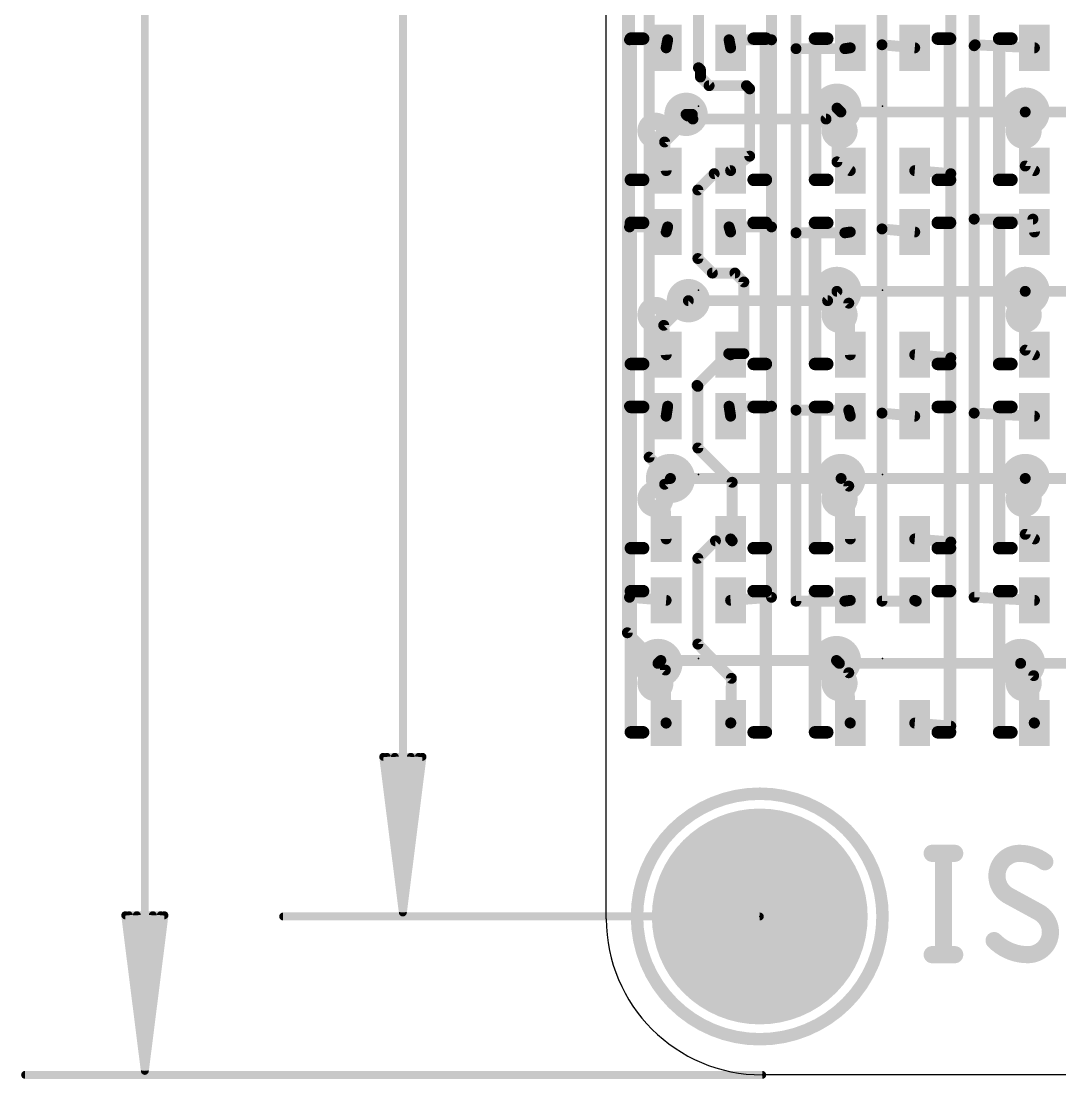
# Model space of a CAD drawing. Extents: x -9.9 to 44.1, y -5.1 to 53.3.
# Drawn here: x -9.53 to 7.39, y -5.15 to 12.08 of the extents above; entities that cross this region are included whole.
import ezdxf

# ---------------------------------------------------------------- set-up
doc = ezdxf.new("R2010")
doc.units = 0
for name, color, linetype in [('1', 12, 'CONTINUOUS'), ('16', 132, 'CONTINUOUS'), ('17', 110, 'CONTINUOUS'), ('18', 110, 'CONTINUOUS'), ('20', 53, 'CONTINUOUS'), ('21', 40, 'CONTINUOUS'), ('23', 40, 'CONTINUOUS'), ('31', 253, 'CONTINUOUS'), ('47', 253, 'CONTINUOUS')]:
    doc.layers.add(name, color=color, linetype=linetype)

# ---------------------------------------------------------------- blocks, each defined once
blk = doc.blocks.new('RECT')
blk.add_solid([(-0.5, -0.5), (0.5, -0.5), (-0.5, 0.5), (0.5, 0.5)])
blk = doc.blocks.new('ROUNDP')
at = {"const_width": 0.5}
blk.add_lwpolyline([(0, -0.25, 1), (0, 0.25, 1), (0, -0.25)], format="xyb", dxfattribs=at)
blk = doc.blocks.new('ROUNDV')
at = {"const_width": 0.5}
blk.add_lwpolyline([(0, -0.25, 1), (0, 0.25, 1), (0, -0.25)], format="xyb", dxfattribs=at)

msp = doc.modelspace()

# ---------------------------------------------------------------- linework, layer by layer
at = {"layer": '1', "const_width": 0.1778}
for points in [[(0.378, 14.702), (0.378, 11.781)], [(2.691, 14.7), (2.691, 11.781)], [(3.0908, 14.6365), (3.0908, 11.6365)], [(4.4917, 14.7), (4.4917, 11.7)], [(5.993, 14.575), (5.993, 11.684)], [(5.612, 12.6), (5.612, 9.6)], [(1.5018, 12.2333), (1.5018, 11.3252)], [(0.378, 11.781), (0.378, 8.733)], [(1, 11.781), (0.378, 11.781)], [(0.975, 11.65), (1, 11.781)], [(2.025, 11.65), (2, 11.781)], [(2, 11.781), (2.691, 11.781)], [(2.691, 11.781), (2.691, 8.733)], [(3.0908, 11.6365), (3.0908, 8.6365)], [(3.8865, 11.6365), (3.0908, 11.6365)], [(3.975, 11.65), (3.8865, 11.6365)], [(4.4917, 11.7), (4.4917, 8.7)], [(5.025, 11.65), (4.4917, 11.7)], [(5.993, 11.684), (6.009, 11.7)], [(5.993, 8.86), (5.993, 11.684)], [(6.009, 11.7), (6.975, 11.65)], [(1.5018, 11.3252), (1.5337, 11.2933)], [(1.5337, 11.2933), (1.5337, 11.1751)], [(1.5337, 11.1751), (1.6751, 11.0337)], [(1.6751, 11.0337), (2.283, 11.0337)], [(2.283, 11.0337), (2.3354, 10.9813)], [(2.3354, 10.9813), (2.3354, 9.8854)], [(3.7576, 10.668), (3.7576, 9.7925)], [(6.825, 9.7251), (6.825, 10.6045)], [(1.4003, 10.5664), (0.95, 10.1161)], [(1.4003, 10.5664), (1.2988, 10.5664)], [(0.975, 9.65), (0.95, 10.1161)], [(2.3354, 9.8854), (2.025, 9.65)], [(3.7576, 9.7925), (3.975, 9.65)], [(1.7572, 9.6), (1.4917, 9.3345)], [(1.7572, 9.6), (2.025, 9.65)], [(5.025, 9.65), (5.612, 9.6)], [(5.612, 9.6), (5.612, 6.6)], [(6.975, 9.65), (6.825, 9.7251)], [(1.4917, 9.3345), (1.4917, 8.2176)], [(0.378, 8.733), (0.378, 5.812)], [(1, 8.733), (0.378, 8.733)], [(0.975, 8.65), (1, 8.733)], [(2.025, 8.65), (2, 8.733)], [(2, 8.733), (2.691, 8.733)], [(2.691, 8.733), (2.691, 5.812)], [(4.4917, 8.7), (4.4917, 5.7)], [(5.025, 8.65), (4.4917, 8.7)], [(5.993, 8.86), (5.993, 5.7)], [(5.993, 8.86), (6.95, 8.86)], [(5.993, 8.86), (6.95, 8.86)], [(6.95, 8.86), (6.975, 8.65)], [(6.975, 8.65), (6.95, 8.86)], [(3.0908, 8.6365), (3.0908, 5.7485)], [(3.8865, 8.6365), (3.0908, 8.6365)], [(3.975, 8.65), (3.8865, 8.6365)], [(1.4917, 8.2176), (1.728, 7.9813)], [(1.728, 7.9813), (2.0955, 7.9813)], [(2.0955, 7.9813), (2.2405, 7.8363)], [(2.2405, 7.8363), (2.2405, 6.6675)], [(3.7576, 7.6835), (3.95, 7.4911)], [(6.825, 6.7251), (6.825, 7.6835)], [(1.3369, 7.5311), (0.9355, 7.1298)], [(3.95, 7.4911), (3.975, 6.65)], [(0.975, 6.65), (0.9355, 7.1298)], [(1.4772, 6.15), (1.9947, 6.6675)], [(1.9947, 6.6675), (2.05, 6.6675)], [(2.025, 6.65), (2.05, 6.6675)], [(2.2405, 6.6675), (2.05, 6.6675)], [(5.025, 6.65), (5.612, 6.6)], [(6.975, 6.65), (6.825, 6.7251)], [(5.612, 6.6), (5.612, 3.6)], [(1.4917, 6.1355), (1.4772, 6.15)], [(1.4917, 5.1315), (1.4917, 6.1355)], [(0.378, 5.812), (0.378, 2.7)], [(1, 5.812), (0.378, 5.812)], [(0.975, 5.65), (1, 5.812)], [(2.025, 5.65), (2, 5.812)], [(2, 5.812), (2.691, 5.812)], [(2.691, 5.812), (2.691, 2.7)], [(3.0908, 5.7485), (3.0908, 2.6365)], [(3.0908, 5.7485), (3.95, 5.7485)], [(3.95, 5.7485), (3.975, 5.65)], [(4.4917, 5.7), (4.4917, 2.637)], [(5.025, 5.65), (4.4917, 5.7)], [(5.993, 5.7), (5.993, 2.7)], [(5.993, 5.7), (6.975, 5.65)], [(2.05, 4.5732), (1.4917, 5.1315)], [(0.95, 4.5408), (1.0448, 4.6355)], [(2.05, 3.6195), (2.05, 4.5732)], [(3.825, 4.6355), (3.95, 4.5105)], [(6.825, 3.725), (6.825, 4.6355)], [(0.975, 3.65), (0.95, 4.5408)], [(3.95, 4.5105), (3.975, 3.65)], [(6.975, 3.65), (6.825, 3.725)], [(1.4917, 3.3332), (1.778, 3.6195)], [(1.778, 3.6195), (2.05, 3.6195)], [(2.025, 3.65), (2.05, 3.6195)], [(5.025, 3.65), (5.612, 3.6)], [(5.612, 3.6), (5.612, 0.6)], [(1.4917, 1.9373), (1.4917, 3.3332)], [(0.378, 2.7), (0.975, 2.65)], [(2.691, 2.7), (2.025, 2.65)], [(5.993, 2.7), (6.975, 2.65)], [(3.8865, 2.6365), (3.0908, 2.6365)], [(3.8865, 2.6365), (3.975, 2.65)], [(4.4917, 2.637), (5.05, 2.637)], [(5.05, 2.637), (5.025, 2.65)], [(2.0375, 1.379), (1.4917, 1.9373)], [(3.75, 1.6702), (3.95, 1.4702)], [(0.9625, 1.5146), (0.8416, 1.623)], [(0.9717, 0.6533), (0.9625, 1.5146)], [(3.9716, 0.6534), (3.95, 1.4702)], [(6.9625, 1.423), (6.75, 1.623)], [(2.0375, 1.379), (2.0288, 0.6538)], [(6.9714, 0.6536), (6.9625, 1.423)], [(0.975, 0.65), (0.9717, 0.6533)], [(2.025, 0.65), (2.0288, 0.6538)], [(3.9716, 0.6534), (3.975, 0.65)], [(5.612, 0.6), (5.025, 0.65)], [(6.975, 0.65), (6.9714, 0.6536)]]:
    msp.add_lwpolyline(points, dxfattribs=at)
at = {"layer": '1', "const_width": 0.0889}
for points in [[(0.378, 11.8255, 1), (0.378, 11.7366)], [(0.4224, 11.781, 1), (0.3336, 11.781)], [(0.3336, 11.781, 1), (0.4224, 11.781)], [(1.0437, 11.7727, 1), (0.9563, 11.7893)], [(1, 11.7366, 1), (1, 11.8255)], [(2, 11.8255, 1), (2, 11.7366)], [(2.0437, 11.7893, 1), (1.9563, 11.7727)], [(2.7355, 11.781, 1), (2.6466, 11.781)], [(2.6466, 11.781, 1), (2.7355, 11.781)], [(2.691, 11.7366, 1), (2.691, 11.8255)], [(3.1353, 11.6365, 1), (3.0464, 11.6365)], [(3.0908, 11.6809, 1), (3.0908, 11.5921)], [(3.8798, 11.6804, 1), (3.8932, 11.5926)], [(3.8865, 11.5921, 1), (3.8865, 11.6809)], [(3.9817, 11.6061, 1), (3.9683, 11.6939)], [(4.5362, 11.7, 1), (4.4472, 11.7)], [(4.4472, 11.7, 1), (4.5362, 11.7)], [(4.4958, 11.7443, 1), (4.4876, 11.6557)], [(5.0209, 11.6057, 1), (5.0291, 11.6943)], [(5.9616, 11.7154, 1), (6.0244, 11.6526)], [(6.0375, 11.684, 1), (5.9486, 11.684)], [(5.9486, 11.684, 1), (6.0375, 11.684)], [(6.0113, 11.7444, 1), (6.0067, 11.6556)], [(6.0404, 11.6686, 1), (5.9776, 11.7314)], [(6.9727, 11.6056, 1), (6.9773, 11.6944)], [(0.9313, 11.6583, 1), (1.0187, 11.6417)], [(1.9813, 11.6417, 1), (2.0687, 11.6583)], [(3.0464, 11.6365, 1), (3.1353, 11.6365)], [(1.5333, 11.3566, 1), (1.4704, 11.2937)], [(1.5782, 11.2933, 1), (1.4892, 11.2933)], [(1.4574, 11.3252, 1), (1.5463, 11.3252)], [(1.4892, 11.1751, 1), (1.5782, 11.1751)], [(1.5651, 11.2065, 1), (1.5023, 11.1436)], [(1.5023, 11.2619, 1), (1.5651, 11.3247)], [(1.6751, 11.0782, 1), (1.6751, 10.9893)], [(1.6436, 11.0023, 1), (1.7065, 11.0651)], [(2.3144, 11.0651, 1), (2.2516, 11.0023)], [(2.283, 10.9893, 1), (2.283, 11.0782)], [(2.3798, 10.9813, 1), (2.291, 10.9813)], [(2.304, 10.9499, 1), (2.3668, 11.0127)], [(3.802, 10.668, 1), (3.7131, 10.668)], [(6.8694, 10.6045, 1), (6.7805, 10.6045)], [(1.2988, 10.6108, 1), (1.2988, 10.522)], [(1.4318, 10.535, 1), (1.3689, 10.5978)], [(1.4003, 10.522, 1), (1.4003, 10.6108)], [(0.9944, 10.1184, 1), (0.9056, 10.1137)], [(0.9186, 10.1475, 1), (0.9814, 10.0846)], [(2.291, 9.8854, 1), (2.3798, 9.8854)], [(2.3623, 9.85, 1), (2.3085, 9.9208)], [(3.7131, 9.7925, 1), (3.802, 9.7925)], [(3.7819, 9.8296, 1), (3.7332, 9.7553)], [(0.9306, 9.6476, 1), (1.0194, 9.6524)], [(1.749, 9.6437, 1), (1.7654, 9.5563)], [(1.7886, 9.5686, 1), (1.7258, 9.6314)], [(1.9981, 9.6854, 1), (2.0519, 9.6146)], [(2.0332, 9.6063, 1), (2.0168, 9.6937)], [(3.9506, 9.6128, 1), (3.9994, 9.6872)], [(5.0288, 9.6943, 1), (5.0212, 9.6057)], [(5.6565, 9.6, 1), (5.5675, 9.6)], [(5.6082, 9.5557, 1), (5.6158, 9.6443)], [(6.7805, 9.7251, 1), (6.8694, 9.7251)], [(6.8448, 9.7648, 1), (6.8051, 9.6853)], [(6.9551, 9.6102, 1), (6.9949, 9.6898)], [(5.5675, 9.6, 1), (5.6565, 9.6)], [(1.5362, 9.3345, 1), (1.4472, 9.3345)], [(1.4603, 9.3659, 1), (1.5231, 9.3031)], [(0.378, 8.7774, 1), (0.378, 8.6886)], [(0.4224, 8.733, 1), (0.3336, 8.733)], [(1.0426, 8.7202, 1), (0.9574, 8.7458)], [(1, 8.6886, 1), (1, 8.7774)], [(2.0426, 8.7458, 1), (1.9574, 8.7202)], [(2, 8.7774, 1), (2, 8.6886)], [(2.7355, 8.733, 1), (2.6466, 8.733)], [(2.691, 8.6886, 1), (2.691, 8.7774)], [(4.5362, 8.7, 1), (4.4472, 8.7)], [(4.4958, 8.7443, 1), (4.4876, 8.6557)], [(5.993, 8.9045, 1), (5.993, 8.8156)], [(5.993, 8.9045, 1), (5.993, 8.8156)], [(6.0375, 8.86, 1), (5.9486, 8.86)], [(5.9486, 8.86, 1), (6.0375, 8.86)], [(6.9941, 8.8653, 1), (6.9059, 8.8547)], [(6.9941, 8.8653, 1), (6.9059, 8.8547)], [(6.95, 8.8156, 1), (6.95, 8.9045)], [(6.95, 8.8156, 1), (6.95, 8.9045)], [(0.3336, 8.733, 1), (0.4224, 8.733)], [(0.9324, 8.6628, 1), (1.0176, 8.6372)], [(1.9824, 8.6372, 1), (2.0676, 8.6628)], [(2.6466, 8.733, 1), (2.7355, 8.733)], [(3.1353, 8.6365, 1), (3.0464, 8.6365)], [(3.0908, 8.6809, 1), (3.0908, 8.5921)], [(3.0464, 8.6365, 1), (3.1353, 8.6365)], [(3.8798, 8.6804, 1), (3.8932, 8.5926)], [(3.8865, 8.5921, 1), (3.8865, 8.6809)], [(3.9817, 8.6061, 1), (3.9683, 8.6939)], [(4.4472, 8.7, 1), (4.5362, 8.7)], [(5.0209, 8.6057, 1), (5.0291, 8.6943)], [(6.9309, 8.6447, 1), (7.0191, 8.6553)], [(6.9309, 8.6447, 1), (7.0191, 8.6553)], [(1.5231, 8.2491, 1), (1.4603, 8.1862)], [(1.4472, 8.2176, 1), (1.5362, 8.2176)], [(1.728, 8.0258, 1), (1.728, 7.9368)], [(1.6966, 7.9499, 1), (1.7595, 8.0127)], [(2.1269, 8.0127, 1), (2.0641, 7.9499)], [(2.0955, 7.9368, 1), (2.0955, 8.0258)], [(2.2849, 7.8363, 1), (2.1961, 7.8363)], [(2.2091, 7.8049, 1), (2.2719, 7.8677)], [(3.789, 7.7149, 1), (3.7261, 7.6521)], [(6.8694, 7.6835, 1), (6.7805, 7.6835)], [(1.3683, 7.4997, 1), (1.3054, 7.5625)], [(3.9944, 7.4924, 1), (3.9056, 7.4897)], [(3.9186, 7.4596, 1), (3.9814, 7.5225)], [(0.9798, 7.1334, 1), (0.8912, 7.1261)], [(0.9041, 7.1612, 1), (0.9669, 7.0983)], [(1.9947, 6.712, 1), (1.9947, 6.6231)], [(2.0261, 6.6361, 1), (1.9632, 6.6989)], [(1.9995, 6.6864, 1), (2.0505, 6.6136)], [(2.05, 6.712, 1), (2.05, 6.6231)], [(2.0755, 6.6311, 1), (2.0245, 6.7039)], [(2.05, 6.6231, 1), (2.05, 6.712)], [(2.2405, 6.6231, 1), (2.2405, 6.712)], [(5.0288, 6.6943, 1), (5.0212, 6.6057)], [(6.7805, 6.7251, 1), (6.8694, 6.7251)], [(6.8448, 6.7648, 1), (6.8051, 6.6853)], [(6.9551, 6.6102, 1), (6.9949, 6.6898)], [(0.9307, 6.6464, 1), (1.0193, 6.6536)], [(2.1961, 6.6675, 1), (2.2849, 6.6675)], [(3.9306, 6.6487, 1), (4.0194, 6.6513)], [(5.6565, 6.6, 1), (5.5675, 6.6)], [(5.5675, 6.6, 1), (5.6565, 6.6)], [(5.6082, 6.5557, 1), (5.6158, 6.6443)], [(1.5086, 6.1814, 1), (1.4457, 6.1186)], [(1.4457, 6.1814, 1), (1.5086, 6.1186)], [(1.5362, 6.1355, 1), (1.4472, 6.1355)], [(1.4603, 6.104, 1), (1.5231, 6.1669)], [(0.378, 5.8565, 1), (0.378, 5.7675)], [(0.4224, 5.812, 1), (0.3336, 5.812)], [(1.0439, 5.8052, 1), (0.9561, 5.8188)], [(1, 5.7675, 1), (1, 5.8565)], [(2.0439, 5.8188, 1), (1.9561, 5.8052)], [(2, 5.8565, 1), (2, 5.7675)], [(2.7355, 5.812, 1), (2.6466, 5.812)], [(2.691, 5.7675, 1), (2.691, 5.8565)], [(0.3336, 5.812, 1), (0.4224, 5.812)], [(0.9311, 5.6568, 1), (1.0189, 5.6432)], [(1.9811, 5.6432, 1), (2.0689, 5.6568)], [(2.6466, 5.812, 1), (2.7355, 5.812)], [(3.0908, 5.793, 1), (3.0908, 5.704)], [(3.1353, 5.7485, 1), (3.0464, 5.7485)], [(3.0464, 5.7485, 1), (3.1353, 5.7485)], [(3.9931, 5.7594, 1), (3.9069, 5.7376)], [(3.9319, 5.6391, 1), (4.0181, 5.6609)], [(3.95, 5.704, 1), (3.95, 5.793)], [(4.5362, 5.7, 1), (4.4472, 5.7)], [(4.4472, 5.7, 1), (4.5362, 5.7)], [(4.4958, 5.7443, 1), (4.4876, 5.6557)], [(5.0209, 5.6057, 1), (5.0291, 5.6943)], [(5.9953, 5.7444, 1), (5.9907, 5.6556)], [(6.0375, 5.7, 1), (5.9486, 5.7)], [(5.9486, 5.7, 1), (6.0375, 5.7)], [(6.9727, 5.6056, 1), (6.9773, 5.6944)], [(1.4472, 5.1315, 1), (1.5362, 5.1315)], [(1.5231, 5.1629, 1), (1.4603, 5.1001)], [(1.0762, 4.6041, 1), (1.0133, 4.6669)], [(2.0945, 4.5732, 1), (2.0056, 4.5732)], [(3.8564, 4.6669, 1), (3.7935, 4.6041)], [(6.8694, 4.6355, 1), (6.7805, 4.6355)], [(0.9944, 4.542, 1), (0.9056, 4.5395)], [(0.9186, 4.5722, 1), (0.9814, 4.5093)], [(2.0186, 4.5418, 1), (2.0814, 4.6046)], [(3.9944, 4.5117, 1), (3.9056, 4.5092)], [(3.9186, 4.479, 1), (3.9814, 4.5419)], [(6.8448, 3.7648, 1), (6.8051, 3.6853)], [(0.9306, 3.6488, 1), (1.0194, 3.6512)], [(1.778, 3.664, 1), (1.778, 3.5751)], [(1.8094, 3.5881, 1), (1.7466, 3.6509)], [(2.0594, 3.6782, 1), (1.9906, 3.6218)], [(2.0056, 3.6195, 1), (2.0945, 3.6195)], [(2.0156, 3.5913, 1), (2.0844, 3.6477)], [(2.05, 3.5751, 1), (2.05, 3.664)], [(3.9306, 3.6487, 1), (4.0194, 3.6513)], [(5.0288, 3.6943, 1), (5.0212, 3.6057)], [(5.6565, 3.6, 1), (5.5675, 3.6)], [(5.5675, 3.6, 1), (5.6565, 3.6)], [(5.6082, 3.5557, 1), (5.6158, 3.6443)], [(6.7805, 3.725, 1), (6.8694, 3.725)], [(6.9551, 3.6102, 1), (6.9949, 3.6898)], [(1.5362, 3.3332, 1), (1.4472, 3.3332)], [(1.4603, 3.3646, 1), (1.5231, 3.3018)], [(0.3817, 2.7443, 1), (0.3743, 2.6557)], [(2.6943, 2.6557, 1), (2.6877, 2.7443)], [(5.9953, 2.7444, 1), (5.9907, 2.6556)], [(0.3336, 2.7, 1), (0.4224, 2.7)], [(0.9713, 2.6057, 1), (0.9787, 2.6943)], [(2.0217, 2.6943, 1), (2.0283, 2.6057)], [(2.6466, 2.7, 1), (2.7355, 2.7)], [(3.0908, 2.681, 1), (3.0908, 2.5921)], [(3.0464, 2.6365, 1), (3.1353, 2.6365)], [(3.8798, 2.6804, 1), (3.8932, 2.5926)], [(3.8865, 2.5921, 1), (3.8865, 2.681)], [(3.9817, 2.6061, 1), (3.9683, 2.6939)], [(4.4472, 2.637, 1), (4.5362, 2.637)], [(4.4917, 2.6814, 1), (4.4917, 2.5926)], [(5.0455, 2.6894, 1), (5.0045, 2.6106)], [(5.0295, 2.5976, 1), (5.0705, 2.6764)], [(5.05, 2.5926, 1), (5.05, 2.6814)], [(5.9486, 2.7, 1), (6.0375, 2.7)], [(6.9727, 2.6056, 1), (6.9773, 2.6944)], [(1.4472, 1.9373, 1), (1.5362, 1.9373)], [(1.5235, 1.9684, 1), (1.4599, 1.9062)], [(3.7814, 1.7016, 1), (3.7186, 1.6387)], [(0.8712, 1.6561, 1), (0.8119, 1.5899)], [(1.0069, 1.515, 1), (0.9181, 1.5141)], [(0.9328, 1.4815, 1), (0.9922, 1.5476)], [(3.9944, 1.4713, 1), (3.9056, 1.469)], [(6.7805, 1.6554, 1), (6.7195, 1.5906)], [(2.0819, 1.3785, 1), (1.9931, 1.3795)], [(2.0057, 1.3479, 1), (2.0693, 1.4101)], [(3.9186, 1.4387, 1), (3.9814, 1.5016)], [(7.0069, 1.4235, 1), (6.9181, 1.4225)], [(6.932, 1.3906, 1), (6.993, 1.4554)], [(1.0031, 0.6847, 1), (0.9403, 0.6219)], [(0.9273, 0.6528, 1), (1.0162, 0.6538)], [(0.9436, 0.6186, 1), (1.0064, 0.6814)], [(1.9936, 0.6814, 1), (2.0564, 0.6186)], [(1.9844, 0.6544, 1), (2.0733, 0.6533)], [(2.0603, 0.6224, 1), (1.9974, 0.6853)], [(4.003, 0.6849, 1), (3.9401, 0.622)], [(3.9271, 0.6523, 1), (4.016, 0.6546)], [(3.9436, 0.6186, 1), (4.0064, 0.6814)], [(5.0288, 0.6943, 1), (5.0212, 0.6057)], [(7.0028, 0.6851, 1), (6.9399, 0.6222)], [(6.9269, 0.6531, 1), (7.0158, 0.6541)], [(6.9436, 0.6186, 1), (7.0064, 0.6814)], [(5.5675, 0.6, 1), (5.6565, 0.6)], [(5.6082, 0.5557, 1), (5.6158, 0.6443)]]:
    msp.add_lwpolyline(points, format="xyb", dxfattribs=at)
at = {"layer": '16', "const_width": 0.1778}
for points in [[(0.3429, 2.1217), (0.3429, 31.8674)], [(0.6985, 31.2801), (0.6985, 4.9817)], [(3.5798, 10.4902), (3.7576, 10.668)], [(3.8211, 10.6045), (3.7576, 10.668)], [(6.825, 10.6045), (3.8211, 10.6045)], [(9.825, 10.6045), (6.825, 10.6045)], [(1.3242, 10.541), (1.2988, 10.5664)], [(1.3692, 10.541), (1.3242, 10.541)], [(1.4099, 10.4902), (1.3692, 10.541)], [(3.5798, 10.4902), (1.4099, 10.4902)], [(3.6052, 7.5311), (3.7576, 7.6835)], [(6.825, 7.6835), (3.7576, 7.6835)], [(9.825, 7.6835), (6.825, 7.6835)], [(3.6052, 7.5311), (1.3369, 7.5311)], [(1.0448, 4.6355), (0.6985, 4.9817)], [(1.0448, 4.6355), (3.825, 4.6355)], [(6.825, 4.6355), (3.825, 4.6355)], [(9.825, 4.6355), (6.825, 4.6355)], [(0.8416, 1.623), (0.3429, 2.1217)], [(0.8416, 1.623), (0.8887, 1.6702)], [(0.8887, 1.6702), (3.75, 1.6702)], [(3.7972, 1.623), (3.75, 1.6702)], [(6.75, 1.623), (3.7972, 1.623)], [(9.75, 1.623), (6.75, 1.623)]]:
    msp.add_lwpolyline(points, dxfattribs=at)
at = {"layer": '16', "const_width": 0.0889}
for points in [[(3.789, 10.6994, 1), (3.7261, 10.6366)], [(3.789, 10.6366, 1), (3.7261, 10.6994)], [(3.8211, 10.6489, 1), (3.8211, 10.5601)], [(6.825, 10.6489, 1), (6.825, 10.5601)], [(6.825, 10.5601, 1), (6.825, 10.6489)], [(1.3302, 10.5978, 1), (1.2673, 10.535)], [(1.3242, 10.5854, 1), (1.3242, 10.4966)], [(1.2927, 10.5096, 1), (1.3556, 10.5724)], [(1.4039, 10.5688, 1), (1.3345, 10.5132)], [(1.4099, 10.5346, 1), (1.4099, 10.4458)], [(1.3692, 10.4966, 1), (1.3692, 10.5854)], [(1.3752, 10.4624, 1), (1.4446, 10.518)], [(3.5483, 10.5216, 1), (3.6112, 10.4588)], [(3.5798, 10.4458, 1), (3.5798, 10.5346)], [(3.7896, 10.5731, 1), (3.8525, 10.6359)], [(3.7576, 7.728, 1), (3.7576, 7.6391)], [(3.789, 7.6521, 1), (3.7261, 7.7149)], [(6.825, 7.728, 1), (6.825, 7.6391)], [(6.825, 7.6391, 1), (6.825, 7.728)], [(1.3369, 7.5756, 1), (1.3369, 7.4867)], [(3.5737, 7.5625, 1), (3.6366, 7.4997)], [(3.6052, 7.4867, 1), (3.6052, 7.5756)], [(0.7299, 5.0132, 1), (0.6671, 4.9503)], [(0.6541, 4.9817, 1), (0.7429, 4.9817)], [(1.0448, 4.68, 1), (1.0448, 4.5911)], [(1.0133, 4.6041, 1), (1.0762, 4.6669)], [(3.825, 4.68, 1), (3.825, 4.5911)], [(3.825, 4.5911, 1), (3.825, 4.68)], [(6.825, 4.68, 1), (6.825, 4.5911)], [(6.825, 4.5911, 1), (6.825, 4.68)], [(0.3743, 2.1531, 1), (0.3115, 2.0902)], [(0.2985, 2.1217, 1), (0.3874, 2.1217)], [(0.8887, 1.7146, 1), (0.8887, 1.6257)], [(0.9201, 1.6387, 1), (0.8573, 1.7016)], [(3.7814, 1.7016, 1), (3.7186, 1.6387)], [(3.75, 1.6257, 1), (3.75, 1.7146)], [(0.8101, 1.6544, 1), (0.873, 1.5916)], [(0.8101, 1.5916, 1), (0.873, 1.6544)], [(3.7972, 1.6675, 1), (3.7972, 1.5785)], [(3.7657, 1.5916, 1), (3.8286, 1.6544)], [(6.75, 1.6675, 1), (6.75, 1.5785)], [(6.75, 1.5785, 1), (6.75, 1.6675)]]:
    msp.add_lwpolyline(points, format="xyb", dxfattribs=at)
at = {"layer": '20'}
for p, q in [((0, -2.54), (0, 43.46)), ((36.46, -5.08), (2.54, -5.08))]:
    msp.add_line(p, q, dxfattribs=at)
msp.add_arc((2.54, -2.54), 2.54, 180, 270, dxfattribs=at)
at = {"layer": '21'}
for points, const_width in [([(0.4, 9.5), (0.4, 11.8)], 0.2032), ([(0.4, 11.8), (0.6, 11.8)], 0.2032), ([(2.6, 11.8), (2.4, 11.8)], 0.2032), ([(2.6, 9.5), (2.6, 11.8)], 0.2032), ([(3.4, 9.5), (3.4, 11.8)], 0.2032), ([(3.4, 11.8), (3.6, 11.8)], 0.2032), ([(5.6, 11.8), (5.4, 11.8)], 0.2032), ([(5.6, 9.5), (5.6, 11.8)], 0.2032), ([(6.4, 9.5), (6.4, 11.8)], 0.2032), ([(6.4, 11.8), (6.6, 11.8)], 0.2032), ([(0.6, 9.5), (0.4, 9.5)], 0.2032), ([(2.4, 9.5), (2.6, 9.5)], 0.2032), ([(3.6, 9.5), (3.4, 9.5)], 0.2032), ([(5.4, 9.5), (5.6, 9.5)], 0.2032), ([(6.6, 9.5), (6.4, 9.5)], 0.2032), ([(0.4, 6.5), (0.4, 8.8)], 0.2032), ([(0.4, 8.8), (0.6, 8.8)], 0.2032), ([(2.6, 8.8), (2.4, 8.8)], 0.2032), ([(2.6, 6.5), (2.6, 8.8)], 0.2032), ([(3.4, 6.5), (3.4, 8.8)], 0.2032), ([(3.4, 8.8), (3.6, 8.8)], 0.2032), ([(5.6, 8.8), (5.4, 8.8)], 0.2032), ([(5.6, 6.5), (5.6, 8.8)], 0.2032), ([(6.4, 6.5), (6.4, 8.8)], 0.2032), ([(6.4, 8.8), (6.6, 8.8)], 0.2032), ([(0.6, 6.5), (0.4, 6.5)], 0.2032), ([(2.4, 6.5), (2.6, 6.5)], 0.2032), ([(3.6, 6.5), (3.4, 6.5)], 0.2032), ([(5.4, 6.5), (5.6, 6.5)], 0.2032), ([(6.6, 6.5), (6.4, 6.5)], 0.2032), ([(0.4, 3.5), (0.4, 5.8)], 0.2032), ([(0.4, 5.8), (0.6, 5.8)], 0.2032), ([(2.6, 5.8), (2.4, 5.8)], 0.2032), ([(2.6, 3.5), (2.6, 5.8)], 0.2032), ([(3.4, 3.5), (3.4, 5.8)], 0.2032), ([(3.4, 5.8), (3.6, 5.8)], 0.2032), ([(5.6, 5.8), (5.4, 5.8)], 0.2032), ([(5.6, 3.5), (5.6, 5.8)], 0.2032), ([(6.4, 3.5), (6.4, 5.8)], 0.2032), ([(6.4, 5.8), (6.6, 5.8)], 0.2032), ([(0.6, 3.5), (0.4, 3.5)], 0.2032), ([(2.4, 3.5), (2.6, 3.5)], 0.2032), ([(3.6, 3.5), (3.4, 3.5)], 0.2032), ([(5.4, 3.5), (5.6, 3.5)], 0.2032), ([(6.6, 3.5), (6.4, 3.5)], 0.2032), ([(0.4, 0.5), (0.4, 2.8)], 0.2032), ([(0.4, 2.8), (0.6, 2.8)], 0.2032), ([(2.6, 2.8), (2.4, 2.8)], 0.2032), ([(2.6, 0.5), (2.6, 2.8)], 0.2032), ([(3.4, 0.5), (3.4, 2.8)], 0.2032), ([(3.4, 2.8), (3.6, 2.8)], 0.2032), ([(5.6, 2.8), (5.4, 2.8)], 0.2032), ([(5.6, 0.5), (5.6, 2.8)], 0.2032), ([(6.4, 0.5), (6.4, 2.8)], 0.2032), ([(6.4, 2.8), (6.6, 2.8)], 0.2032), ([(0.6, 0.5), (0.4, 0.5)], 0.2032), ([(2.4, 0.5), (2.6, 0.5)], 0.2032), ([(3.6, 0.5), (3.4, 0.5)], 0.2032), ([(5.4, 0.5), (5.6, 0.5)], 0.2032), ([(6.6, 0.5), (6.4, 0.5)], 0.2032), ([(5.309, -1.4713), (5.6759, -1.4713)], 0.2794), ([(5.4925, -1.4713), (5.4925, -3.1223)], 0.2794), ([(7.0519, -2.4344), (6.5474, -2.1592)], 0.2794), ([(5.309, -3.1223), (5.6759, -3.1223)], 0.2794)]:
    msp.add_lwpolyline(points, dxfattribs=dict(at, const_width=const_width))
for points, const_width in [([(0.4508, 11.8, 1), (0.3492, 11.8)], 0.1016), ([(0.4, 11.8508, 1), (0.4, 11.7492)], 0.1016), ([(0.6, 11.7492, 1), (0.6, 11.8508)], 0.1016), ([(2.4, 11.8508, 1), (2.4, 11.7492)], 0.1016), ([(2.6508, 11.8, 1), (2.5492, 11.8)], 0.1016), ([(2.6, 11.7492, 1), (2.6, 11.8508)], 0.1016), ([(3.4508, 11.8, 1), (3.3492, 11.8)], 0.1016), ([(3.4, 11.8508, 1), (3.4, 11.7492)], 0.1016), ([(3.6, 11.7492, 1), (3.6, 11.8508)], 0.1016), ([(5.4, 11.8508, 1), (5.4, 11.7492)], 0.1016), ([(5.6508, 11.8, 1), (5.5492, 11.8)], 0.1016), ([(5.6, 11.7492, 1), (5.6, 11.8508)], 0.1016), ([(6.4508, 11.8, 1), (6.3492, 11.8)], 0.1016), ([(6.4, 11.8508, 1), (6.4, 11.7492)], 0.1016), ([(6.6, 11.7492, 1), (6.6, 11.8508)], 0.1016), ([(0.8, 10.1586, 1), (0.8, 10.4414, 1), (0.8, 10.1586)], 0.3048), ([(3.8, 10.1586, 1), (3.8, 10.4414, 1), (3.8, 10.1586)], 0.3048), ([(6.8, 10.1586, 1), (6.8, 10.4414, 1), (6.8, 10.1586)], 0.3048), ([(0.4, 9.5508, 1), (0.4, 9.4492)], 0.1016), ([(0.3492, 9.5, 1), (0.4508, 9.5)], 0.1016), ([(0.6, 9.4492, 1), (0.6, 9.5508)], 0.1016), ([(2.4, 9.5508, 1), (2.4, 9.4492)], 0.1016), ([(2.5492, 9.5, 1), (2.6508, 9.5)], 0.1016), ([(2.6, 9.4492, 1), (2.6, 9.5508)], 0.1016), ([(3.4, 9.5508, 1), (3.4, 9.4492)], 0.1016), ([(3.3492, 9.5, 1), (3.4508, 9.5)], 0.1016), ([(3.6, 9.4492, 1), (3.6, 9.5508)], 0.1016), ([(5.4, 9.5508, 1), (5.4, 9.4492)], 0.1016), ([(5.5492, 9.5, 1), (5.6508, 9.5)], 0.1016), ([(5.6, 9.4492, 1), (5.6, 9.5508)], 0.1016), ([(6.4, 9.5508, 1), (6.4, 9.4492)], 0.1016), ([(6.3492, 9.5, 1), (6.4508, 9.5)], 0.1016), ([(6.6, 9.4492, 1), (6.6, 9.5508)], 0.1016), ([(0.4508, 8.8, 1), (0.3492, 8.8)], 0.1016), ([(0.4, 8.8508, 1), (0.4, 8.7492)], 0.1016), ([(0.6, 8.7492, 1), (0.6, 8.8508)], 0.1016), ([(2.4, 8.8508, 1), (2.4, 8.7492)], 0.1016), ([(2.6508, 8.8, 1), (2.5492, 8.8)], 0.1016), ([(2.6, 8.7492, 1), (2.6, 8.8508)], 0.1016), ([(3.4508, 8.8, 1), (3.3492, 8.8)], 0.1016), ([(3.4, 8.8508, 1), (3.4, 8.7492)], 0.1016), ([(3.6, 8.7492, 1), (3.6, 8.8508)], 0.1016), ([(5.4, 8.8508, 1), (5.4, 8.7492)], 0.1016), ([(5.6508, 8.8, 1), (5.5492, 8.8)], 0.1016), ([(5.6, 8.7492, 1), (5.6, 8.8508)], 0.1016), ([(6.4508, 8.8, 1), (6.3492, 8.8)], 0.1016), ([(6.4, 8.8508, 1), (6.4, 8.7492)], 0.1016), ([(6.6, 8.7492, 1), (6.6, 8.8508)], 0.1016), ([(0.8, 7.1586, 1), (0.8, 7.4414, 1), (0.8, 7.1586)], 0.3048), ([(3.8, 7.1586, 1), (3.8, 7.4414, 1), (3.8, 7.1586)], 0.3048), ([(6.8, 7.1586, 1), (6.8, 7.4414, 1), (6.8, 7.1586)], 0.3048), ([(0.4, 6.5508, 1), (0.4, 6.4492)], 0.1016), ([(0.3492, 6.5, 1), (0.4508, 6.5)], 0.1016), ([(0.6, 6.4492, 1), (0.6, 6.5508)], 0.1016), ([(2.4, 6.5508, 1), (2.4, 6.4492)], 0.1016), ([(2.5492, 6.5, 1), (2.6508, 6.5)], 0.1016), ([(2.6, 6.4492, 1), (2.6, 6.5508)], 0.1016), ([(3.4, 6.5508, 1), (3.4, 6.4492)], 0.1016), ([(3.3492, 6.5, 1), (3.4508, 6.5)], 0.1016), ([(3.6, 6.4492, 1), (3.6, 6.5508)], 0.1016), ([(5.4, 6.5508, 1), (5.4, 6.4492)], 0.1016), ([(5.5492, 6.5, 1), (5.6508, 6.5)], 0.1016), ([(5.6, 6.4492, 1), (5.6, 6.5508)], 0.1016), ([(6.4, 6.5508, 1), (6.4, 6.4492)], 0.1016), ([(6.3492, 6.5, 1), (6.4508, 6.5)], 0.1016), ([(6.6, 6.4492, 1), (6.6, 6.5508)], 0.1016), ([(0.4508, 5.8, 1), (0.3492, 5.8)], 0.1016), ([(0.4, 5.8508, 1), (0.4, 5.7492)], 0.1016), ([(0.6, 5.7492, 1), (0.6, 5.8508)], 0.1016), ([(2.4, 5.8508, 1), (2.4, 5.7492)], 0.1016), ([(2.6508, 5.8, 1), (2.5492, 5.8)], 0.1016), ([(2.6, 5.7492, 1), (2.6, 5.8508)], 0.1016), ([(3.4508, 5.8, 1), (3.3492, 5.8)], 0.1016), ([(3.4, 5.8508, 1), (3.4, 5.7492)], 0.1016), ([(3.6, 5.7492, 1), (3.6, 5.8508)], 0.1016), ([(5.4, 5.8508, 1), (5.4, 5.7492)], 0.1016), ([(5.6508, 5.8, 1), (5.5492, 5.8)], 0.1016), ([(5.6, 5.7492, 1), (5.6, 5.8508)], 0.1016), ([(6.4508, 5.8, 1), (6.3492, 5.8)], 0.1016), ([(6.4, 5.8508, 1), (6.4, 5.7492)], 0.1016), ([(6.6, 5.7492, 1), (6.6, 5.8508)], 0.1016), ([(0.8, 4.1586, 1), (0.8, 4.4414, 1), (0.8, 4.1586)], 0.3048), ([(3.8, 4.1586, 1), (3.8, 4.4414, 1), (3.8, 4.1586)], 0.3048), ([(6.8, 4.1586, 1), (6.8, 4.4414, 1), (6.8, 4.1586)], 0.3048), ([(0.4, 3.5508, 1), (0.4, 3.4492)], 0.1016), ([(0.3492, 3.5, 1), (0.4508, 3.5)], 0.1016), ([(0.6, 3.4492, 1), (0.6, 3.5508)], 0.1016), ([(2.4, 3.5508, 1), (2.4, 3.4492)], 0.1016), ([(2.5492, 3.5, 1), (2.6508, 3.5)], 0.1016), ([(2.6, 3.4492, 1), (2.6, 3.5508)], 0.1016), ([(3.4, 3.5508, 1), (3.4, 3.4492)], 0.1016), ([(3.3492, 3.5, 1), (3.4508, 3.5)], 0.1016), ([(3.6, 3.4492, 1), (3.6, 3.5508)], 0.1016), ([(5.4, 3.5508, 1), (5.4, 3.4492)], 0.1016), ([(5.5492, 3.5, 1), (5.6508, 3.5)], 0.1016), ([(5.6, 3.4492, 1), (5.6, 3.5508)], 0.1016), ([(6.4, 3.5508, 1), (6.4, 3.4492)], 0.1016), ([(6.3492, 3.5, 1), (6.4508, 3.5)], 0.1016), ([(6.6, 3.4492, 1), (6.6, 3.5508)], 0.1016), ([(0.4508, 2.8, 1), (0.3492, 2.8)], 0.1016), ([(0.4, 2.8508, 1), (0.4, 2.7492)], 0.1016), ([(0.6, 2.7492, 1), (0.6, 2.8508)], 0.1016), ([(2.4, 2.8508, 1), (2.4, 2.7492)], 0.1016), ([(2.6508, 2.8, 1), (2.5492, 2.8)], 0.1016), ([(2.6, 2.7492, 1), (2.6, 2.8508)], 0.1016), ([(3.4508, 2.8, 1), (3.3492, 2.8)], 0.1016), ([(3.4, 2.8508, 1), (3.4, 2.7492)], 0.1016), ([(3.6, 2.7492, 1), (3.6, 2.8508)], 0.1016), ([(5.4, 2.8508, 1), (5.4, 2.7492)], 0.1016), ([(5.6508, 2.8, 1), (5.5492, 2.8)], 0.1016), ([(5.6, 2.7492, 1), (5.6, 2.8508)], 0.1016), ([(6.4508, 2.8, 1), (6.3492, 2.8)], 0.1016), ([(6.4, 2.8508, 1), (6.4, 2.7492)], 0.1016), ([(6.6, 2.7492, 1), (6.6, 2.8508)], 0.1016), ([(0.8, 1.1586, 1), (0.8, 1.4414, 1), (0.8, 1.1586)], 0.3048), ([(3.8, 1.1586, 1), (3.8, 1.4414, 1), (3.8, 1.1586)], 0.3048), ([(6.8, 1.1586, 1), (6.8, 1.4414, 1), (6.8, 1.1586)], 0.3048), ([(0.4, 0.5508, 1), (0.4, 0.4492)], 0.1016), ([(0.3492, 0.5, 1), (0.4508, 0.5)], 0.1016), ([(0.6, 0.4492, 1), (0.6, 0.5508)], 0.1016), ([(2.4, 0.5508, 1), (2.4, 0.4492)], 0.1016), ([(2.5492, 0.5, 1), (2.6508, 0.5)], 0.1016), ([(2.6, 0.4492, 1), (2.6, 0.5508)], 0.1016), ([(3.4, 0.5508, 1), (3.4, 0.4492)], 0.1016), ([(3.3492, 0.5, 1), (3.4508, 0.5)], 0.1016), ([(3.6, 0.4492, 1), (3.6, 0.5508)], 0.1016), ([(5.4, 0.5508, 1), (5.4, 0.4492)], 0.1016), ([(5.5492, 0.5, 1), (5.6508, 0.5)], 0.1016), ([(5.6, 0.4492, 1), (5.6, 0.5508)], 0.1016), ([(6.4, 0.5508, 1), (6.4, 0.4492)], 0.1016), ([(6.3492, 0.5, 1), (6.4508, 0.5)], 0.1016), ([(6.6, 0.4492, 1), (6.6, 0.5508)], 0.1016), ([(2.5, -4.5, 1), (2.5, -0.5, 1), (2.5, -4.5)], 0.2032), ([(5.309, -1.4015, 1), (5.309, -1.5412)], 0.1397), ([(5.5623, -1.4713, 1), (5.4226, -1.4713)], 0.1397), ([(5.6759, -1.5412, 1), (5.6759, -1.4015)], 0.1397), ([(6.7308, -1.4713, 0.4142), (6.3639, -1.8382)], 0.2794), ([(7.1436, -1.6089, 0.1623), (6.7308, -1.4713)], 0.2794), ([(6.7308, -1.4015, 1), (6.7308, -1.5412)], 0.1397), ([(6.7308, -1.5412, 1), (6.7308, -1.4015)], 0.1397), ([(7.1017, -1.6648, 1), (7.1855, -1.553)], 0.1397), ([(6.3639, -1.8382, 0.2656), (6.5474, -2.1592)], 0.2794), ([(6.4338, -1.8382, 1), (6.2941, -1.8382)], 0.1397), ([(6.2941, -1.8382, 1), (6.4338, -1.8382)], 0.1397), ([(6.5808, -2.0979, 1), (6.5139, -2.2205)], 0.1397), ([(6.5119, -2.2194, 1), (6.5828, -2.099)], 0.1397), ([(7.0873, -2.3742, 1), (7.0164, -2.4946)], 0.1397), ([(7.2353, -2.7554, 0.2656), (7.0519, -2.4344)], 0.2794), ([(7.0184, -2.4957, 1), (7.0853, -2.3731)], 0.1397), ([(6.3181, -2.893, 0.2), (6.8684, -3.1223)], 0.2794), ([(6.3677, -2.8438, 1), (6.2685, -2.9422)], 0.1397), ([(6.8684, -3.1223, 0.4142), (7.2353, -2.7554)], 0.2794), ([(7.3052, -2.7554, 1), (7.1655, -2.7554)], 0.1397), ([(7.1655, -2.7554, 1), (7.3051, -2.7554)], 0.1397), ([(5.309, -3.0524, 1), (5.309, -3.1922)], 0.1397), ([(5.4226, -3.1223, 1), (5.5623, -3.1223)], 0.1397), ([(5.6759, -3.1922, 1), (5.6759, -3.0524)], 0.1397), ([(6.8684, -3.0525, 1), (6.8684, -3.1922)], 0.1397), ([(6.8684, -3.1921, 1), (6.8684, -3.0525)], 0.1397)]:
    msp.add_lwpolyline(points, format="xyb", dxfattribs=dict(at, const_width=const_width))
at = {"layer": '23'}
for p in [(1.5, 10.7), (4.5, 10.7), (1.5, 7.7), (4.5, 7.7), (1.5, 4.7), (4.5, 4.7), (1.5, 1.7), (4.5, 1.7), (2.5, -2.5)]:
    msp.add_point(p, dxfattribs=at)
at = {"layer": '47', "const_width": 0.13}
for points in [[(-7.5184, -5.015), (-7.5184, 45.935)], [(-3.3147, 35.935), (-3.3147, -2.435)], [(-3.3147, -2.435), (-3.6339, 0.1)], [(-3.6339, 0.1), (-2.9955, 0.1)], [(-3.3147, -2.435), (-3.5747, 0.1)], [(-3.3147, -2.435), (-3.4447, 0.1)], [(-2.9955, 0.1), (-3.3147, -2.435)], [(-3.1847, 0.1), (-3.3147, -2.435)], [(-3.0547, 0.1), (-3.3147, -2.435)], [(-7.5184, -5.015), (-7.8376, -2.48)], [(-7.8376, -2.48), (-7.1992, -2.48)], [(-7.5184, -5.015), (-7.7784, -2.48)], [(-7.5184, -5.015), (-7.6484, -2.48)], [(-7.1992, -2.48), (-7.5184, -5.015)], [(-7.3884, -2.48), (-7.5184, -5.015)], [(-7.2584, -2.48), (-7.5184, -5.015)], [(2.5, -2.5), (-5.2647, -2.5)], [(2.54, -5.08), (-9.4684, -5.08)]]:
    msp.add_lwpolyline(points, dxfattribs=at)
at = {"layer": '47', "const_width": 0.065}
for points in [[(-3.6017, 0.1041, 1), (-3.6662, 0.0959)], [(-3.6339, 0.1325, 1), (-3.6339, 0.0675)], [(-3.5424, 0.1033, 1), (-3.607, 0.0967)], [(-3.4122, 0.1017, 1), (-3.4772, 0.0983)], [(-3.1522, 0.0983, 1), (-3.2172, 0.1017)], [(-3.0224, 0.0967, 1), (-3.087, 0.1033)], [(-2.9632, 0.0959, 1), (-3.0277, 0.1041)], [(-2.9955, 0.0675, 1), (-2.9955, 0.1325)], [(-3.3469, -2.4309, 1), (-3.2825, -2.4391)], [(-3.347, -2.4317, 1), (-3.2824, -2.4383)], [(-3.3472, -2.4367, 1), (-3.2822, -2.4333)], [(-3.3472, -2.4333, 1), (-3.2822, -2.4367)], [(-3.3472, -2.435, 1), (-3.2822, -2.435)], [(-3.347, -2.4383, 1), (-3.2824, -2.4317)], [(-3.3469, -2.4391, 1), (-3.2825, -2.4309)], [(-7.8054, -2.4759, 1), (-7.8699, -2.4841)], [(-7.8376, -2.4475, 1), (-7.8376, -2.5125)], [(-7.7461, -2.4767, 1), (-7.8107, -2.4833)], [(-7.6159, -2.4783, 1), (-7.6809, -2.4817)], [(-7.3559, -2.4817, 1), (-7.4209, -2.4783)], [(-7.2261, -2.4833, 1), (-7.2907, -2.4767)], [(-7.1669, -2.4841, 1), (-7.2314, -2.4759)], [(-7.1992, -2.5125, 1), (-7.1992, -2.4475)], [(-5.2647, -2.4675, 1), (-5.2647, -2.5325)], [(2.5, -2.5325, 1), (2.5, -2.4675)], [(-7.5506, -5.0109, 1), (-7.4862, -5.0191)], [(-7.5507, -5.0117, 1), (-7.4861, -5.0183)], [(-7.5509, -5.0167, 1), (-7.4859, -5.0133)], [(-7.5509, -5.0133, 1), (-7.4859, -5.0167)], [(-7.5509, -5.015, 1), (-7.4859, -5.015)], [(-7.5507, -5.0183, 1), (-7.4861, -5.0117)], [(-7.5506, -5.0191, 1), (-7.4862, -5.0109)], [(-9.4684, -5.0475, 1), (-9.4684, -5.1125)], [(2.54, -5.1125, 1), (2.54, -5.0475)]]:
    msp.add_lwpolyline(points, format="xyb", dxfattribs=at)

# ---------------------------------------------------------------- block references
at = {"layer": '1', "xscale": 0.75, "yscale": 0.5, "rotation": 90}
for p in [(0.975, 11.65), (2.025, 11.65), (3.975, 11.65), (5.025, 11.65), (6.975, 11.65), (0.975, 9.65), (2.025, 9.65), (3.975, 9.65), (5.025, 9.65), (6.975, 9.65), (0.975, 8.65), (2.025, 8.65), (3.975, 8.65), (5.025, 8.65), (6.975, 8.65), (0.975, 6.65), (2.025, 6.65), (3.975, 6.65), (5.025, 6.65), (6.975, 6.65), (0.975, 5.65), (2.025, 5.65), (3.975, 5.65), (5.025, 5.65), (6.975, 5.65), (0.975, 3.65), (2.025, 3.65), (3.975, 3.65), (5.025, 3.65), (6.975, 3.65), (0.975, 2.65), (2.025, 2.65), (3.975, 2.65), (5.025, 2.65), (6.975, 2.65), (0.975, 0.65), (2.025, 0.65), (3.975, 0.65), (5.025, 0.65), (6.975, 0.65)]:
    msp.add_blockref('RECT', p, dxfattribs=at)
at = {"layer": '17', "xscale": 3.516, "yscale": 3.516}
msp.add_blockref('ROUNDP', (2.5, -2.5), dxfattribs=at)
msp.add_blockref('ROUNDP', (2.5, -2.5), dxfattribs=at)
at = {"layer": '18'}
for p, xscale, yscale in [((3.7576, 10.668), 0.8001, 0.8001), ((3.7576, 10.668), 0.8001, 0.8001), ((1.2988, 10.5664), 0.7064, 0.7064), ((1.2988, 10.5664), 0.7064, 0.7064), ((6.825, 10.6045), 0.8001, 0.8001), ((6.825, 10.6045), 0.8001, 0.8001), ((3.7576, 7.6835), 0.8001, 0.8001), ((3.7576, 7.6835), 0.8001, 0.8001), ((6.825, 7.6835), 0.8001, 0.8001), ((6.825, 7.6835), 0.8001, 0.8001), ((1.3369, 7.5311), 0.7064, 0.7064), ((1.3369, 7.5311), 0.7064, 0.7064), ((1.0448, 4.6355), 0.8001, 0.8001), ((1.0448, 4.6355), 0.8001, 0.8001), ((3.825, 4.6355), 0.8001, 0.8001), ((3.825, 4.6355), 0.8001, 0.8001), ((6.825, 4.6355), 0.8001, 0.8001), ((6.825, 4.6355), 0.8001, 0.8001), ((3.75, 1.6702), 0.8001, 0.8001), ((3.75, 1.6702), 0.8001, 0.8001), ((0.8416, 1.623), 0.8001, 0.8001), ((0.8416, 1.623), 0.8001, 0.8001), ((6.75, 1.623), 0.8001, 0.8001), ((6.75, 1.623), 0.8001, 0.8001)]:
    msp.add_blockref('ROUNDV', p, dxfattribs=dict(at, xscale=xscale, yscale=yscale))
at = {"layer": '31', "xscale": 0.75, "yscale": 0.5, "rotation": 90}
for p in [(0.975, 11.65), (2.025, 11.65), (3.975, 11.65), (5.025, 11.65), (6.975, 11.65), (0.975, 9.65), (2.025, 9.65), (3.975, 9.65), (5.025, 9.65), (6.975, 9.65), (0.975, 8.65), (2.025, 8.65), (3.975, 8.65), (5.025, 8.65), (6.975, 8.65), (0.975, 6.65), (2.025, 6.65), (3.975, 6.65), (5.025, 6.65), (6.975, 6.65), (0.975, 5.65), (2.025, 5.65), (3.975, 5.65), (5.025, 5.65), (6.975, 5.65), (0.975, 3.65), (2.025, 3.65), (3.975, 3.65), (5.025, 3.65), (6.975, 3.65), (0.975, 2.65), (2.025, 2.65), (3.975, 2.65), (5.025, 2.65), (6.975, 2.65), (0.975, 0.65), (2.025, 0.65), (3.975, 0.65), (5.025, 0.65), (6.975, 0.65)]:
    msp.add_blockref('RECT', p, dxfattribs=at)

doc.saveas('drawing.dxf')
